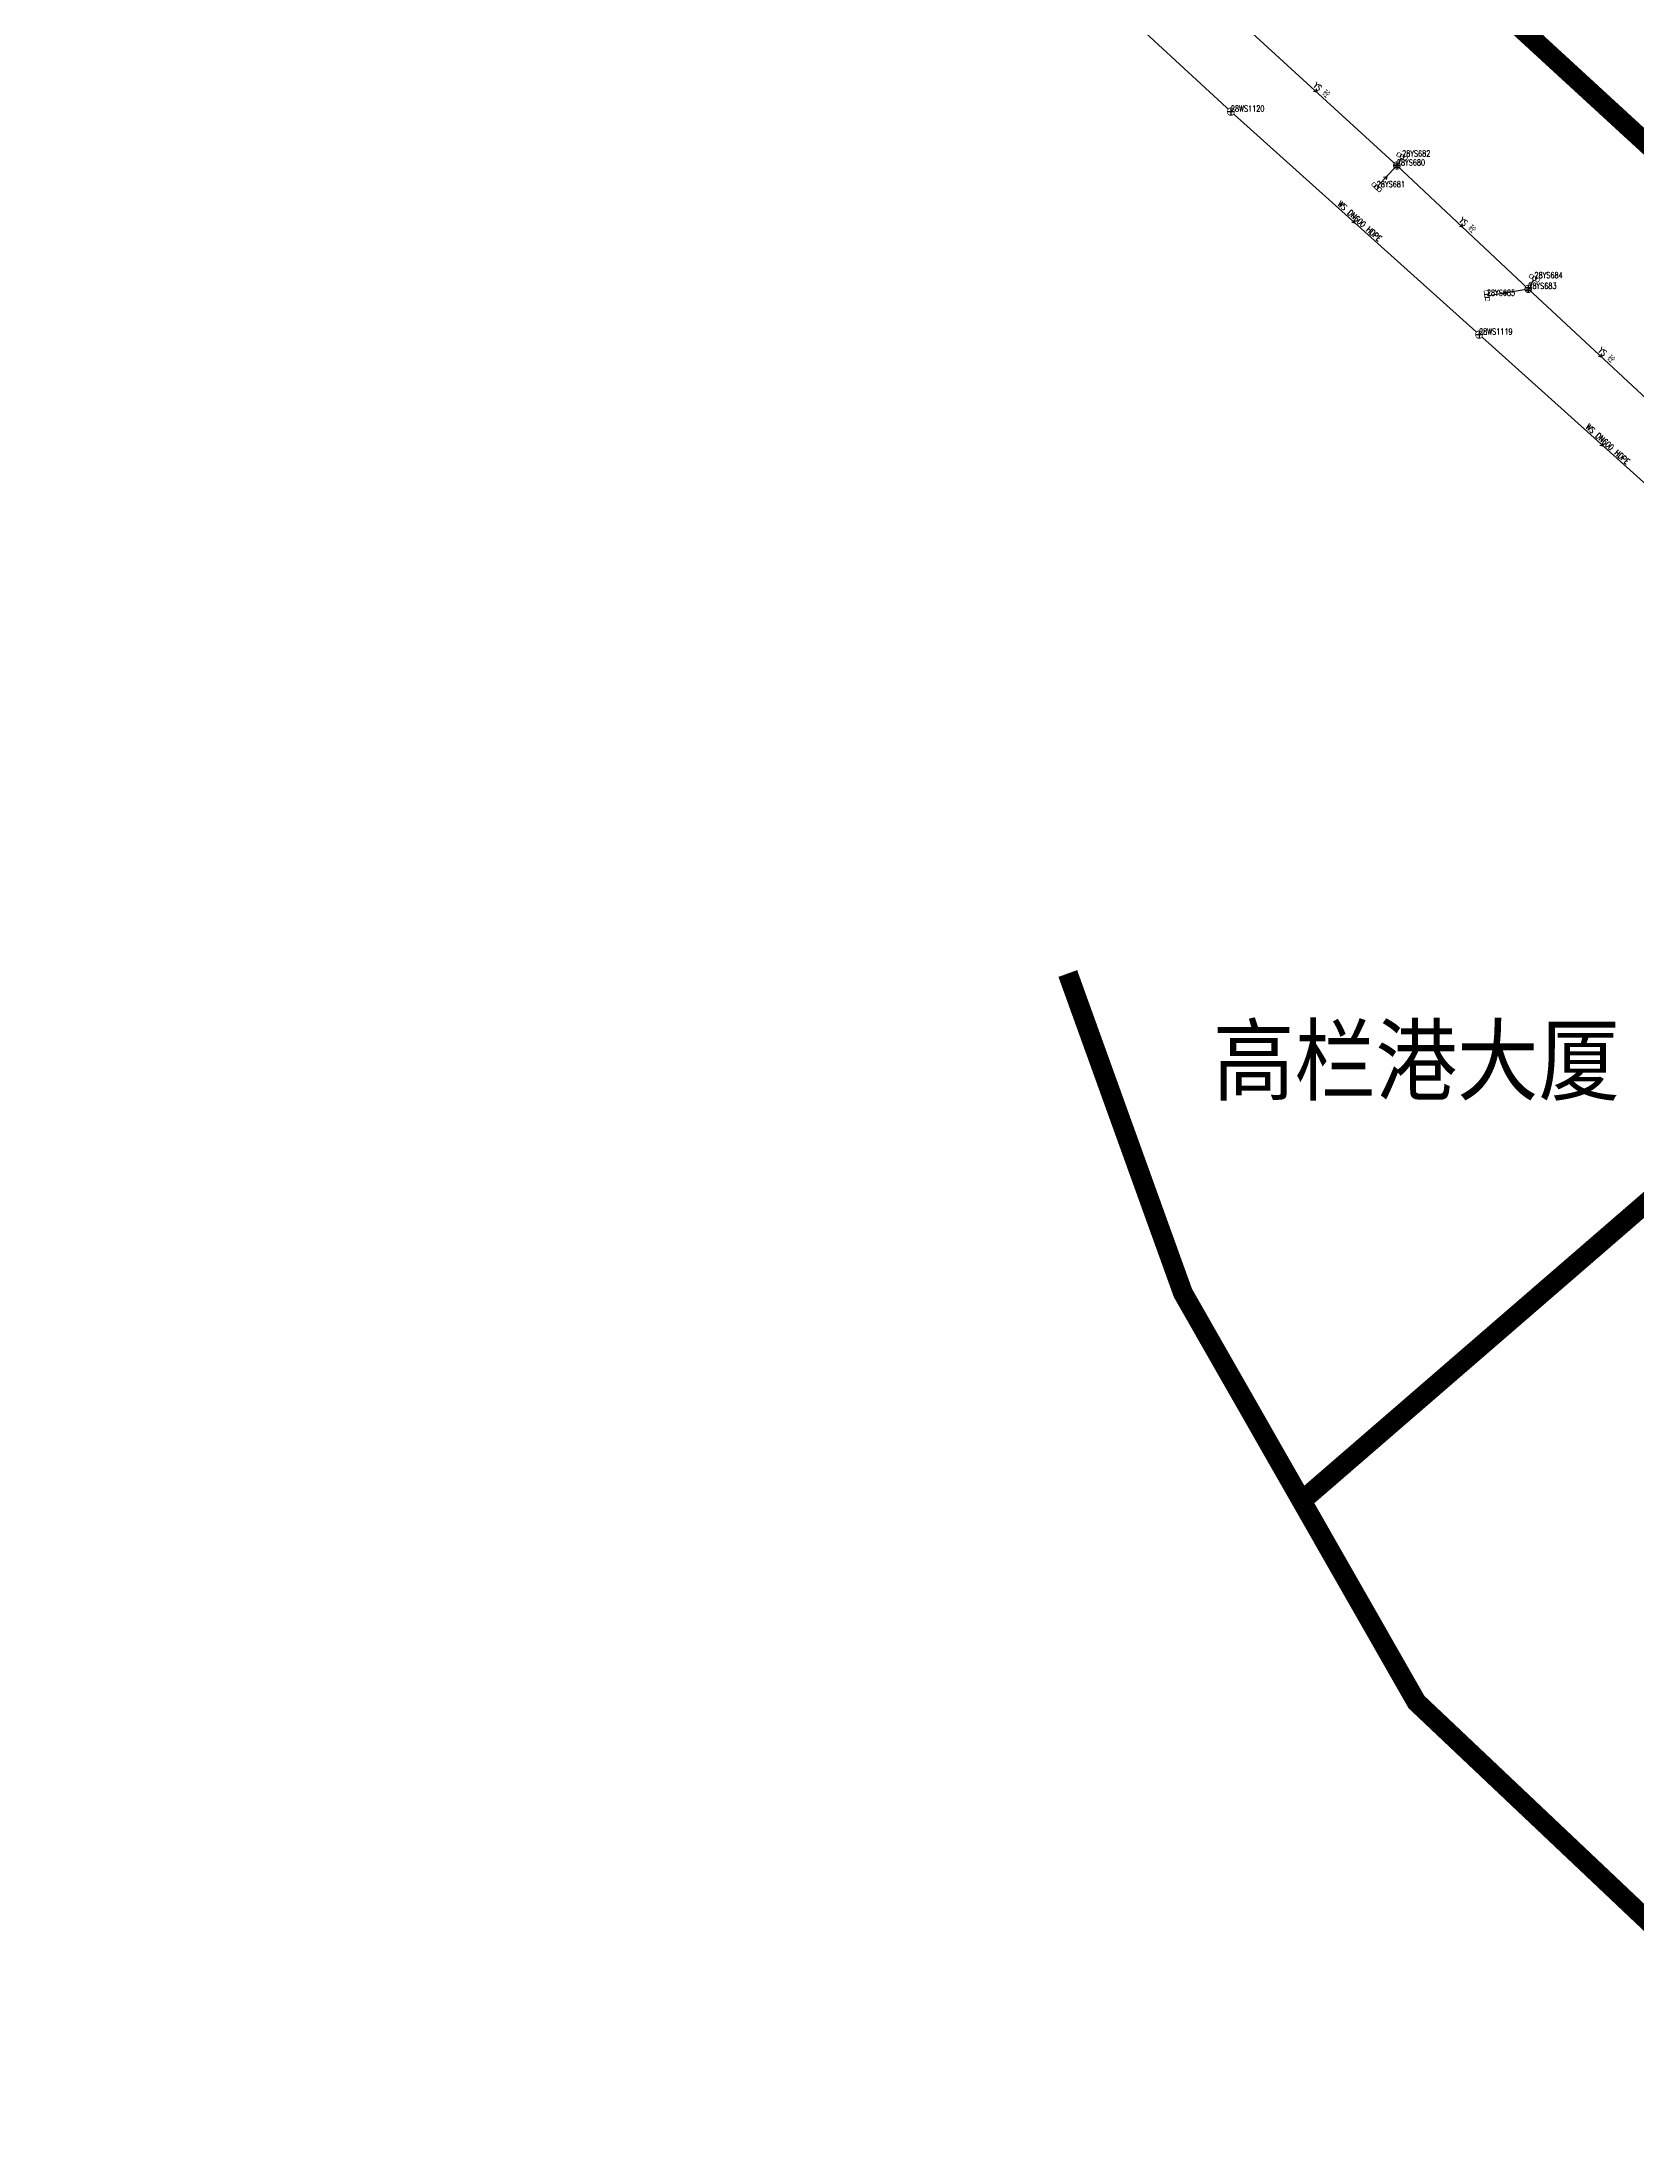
# Model space of a CAD drawing. Extents: x 78813 to 99477, y 2421021 to 2448125.
# Drawn here: x 84456.4 to 84697.1, y 2431387.5 to 2431704.4 of the extents above; entities that cross this region are included whole.
import ezdxf
from ezdxf.enums import TextEntityAlignment as Align

# ---------------------------------------------------------------- set-up
doc = ezdxf.new("R2010")
doc.units = 0
doc.set_wipeout_variables(frame=1)
doc.layers.get('0').update_dxf_attribs({"linetype": 'CONTINUOUS'})
for name, color, linetype in [('DX_WS', 16, 'CONTINUOUS'), ('DX_YS', 42, 'CONTINUOUS'), ('道路', 5, 'CONTINUOUS')]:
    doc.layers.add(name, color=color, linetype=linetype)
for name, color, linetype, true_color in [('WSLINE', 7, 'CONTINUOUS', 0x7f0000), ('YSANNEXE', 7, 'CONTINUOUS', 0xcc9900), ('YSLINE', 7, 'CONTINUOUS', 0xcc9900)]:
    doc.layers.add(name, color=color, linetype=linetype, true_color=true_color)
doc.styles.add('CcNameZT', font='txt.SHX', dxfattribs={"width": 0.8, "bigfont": 'HZTXT.SHX'})
doc.styles.get("Standard").update_dxf_attribs({"font": 'txt.shx', "bigfont": 'hztxt.shx'})
doc.styles.add('黑体', font='')
doc.styles.get('黑体').set_extended_font_data('SimHei')

# ---------------------------------------------------------------- blocks, each defined once
blk = doc.blocks.new('PS污水井')
blk.add_lwpolyline([(1, 0), (1, 0.07), (0.99, 0.14), (0.98, 0.21), (0.96, 0.28), (0.94, 0.34), (0.91, 0.41), (0.88, 0.47), (0.85, 0.53), (0.81, 0.59), (0.77, 0.64), (0.72, 0.69), (0.67, 0.74), (0.62, 0.79), (0.56, 0.83), (0.5, 0.87), (0.44, 0.9), (0.37, 0.93), (0.31, 0.95), (0.24, 0.97), (0.17, 0.98), (0.1, 0.99), (0.03, 1), (-0.03, 1), (-0.1, 0.99), (-0.17, 0.98), (-0.24, 0.97), (-0.31, 0.95), (-0.37, 0.93), (-0.44, 0.9), (-0.5, 0.87), (-0.56, 0.83), (-0.62, 0.79), (-0.67, 0.74), (-0.72, 0.69), (-0.77, 0.64), (-0.81, 0.59), (-0.85, 0.53), (-0.88, 0.47), (-0.91, 0.41), (-0.94, 0.34), (-0.96, 0.28), (-0.98, 0.21), (-0.99, 0.14), (-1, 0.07), (-1, 0), (-1, -0.07), (-0.99, -0.14), (-0.98, -0.21), (-0.96, -0.28), (-0.94, -0.34), (-0.91, -0.41), (-0.88, -0.47), (-0.85, -0.53), (-0.81, -0.59), (-0.77, -0.64), (-0.72, -0.69), (-0.67, -0.74), (-0.62, -0.79), (-0.56, -0.83), (-0.5, -0.87), (-0.44, -0.9), (-0.37, -0.93), (-0.31, -0.95), (-0.24, -0.97), (-0.17, -0.98), (-0.1, -0.99), (-0.03, -1), (0.03, -1), (0.1, -0.99), (0.17, -0.98), (0.24, -0.97), (0.31, -0.95), (0.37, -0.93), (0.44, -0.9), (0.5, -0.87), (0.56, -0.83), (0.62, -0.79), (0.67, -0.74), (0.72, -0.69), (0.77, -0.64), (0.81, -0.59), (0.85, -0.53), (0.88, -0.47), (0.91, -0.41), (0.94, -0.34), (0.96, -0.28), (0.98, -0.21), (0.99, -0.14), (1, 0)], close=True)
blk.add_wipeout([(1, 0), (1, 0.07), (0.99, 0.14), (0.98, 0.21), (0.96, 0.28), (0.94, 0.34), (0.91, 0.41), (0.88, 0.47), (0.85, 0.53), (0.81, 0.59), (0.77, 0.64), (0.72, 0.69), (0.67, 0.74), (0.62, 0.79), (0.56, 0.83), (0.5, 0.87), (0.44, 0.9), (0.37, 0.93), (0.31, 0.95), (0.24, 0.97), (0.17, 0.98), (0.1, 0.99), (0.03, 1), (-0.03, 1), (-0.1, 0.99), (-0.17, 0.98), (-0.24, 0.97), (-0.31, 0.95), (-0.37, 0.93), (-0.44, 0.9), (-0.5, 0.87), (-0.56, 0.83), (-0.62, 0.79), (-0.67, 0.74), (-0.72, 0.69), (-0.77, 0.64), (-0.81, 0.59), (-0.85, 0.53), (-0.88, 0.47), (-0.91, 0.41), (-0.94, 0.34), (-0.96, 0.28), (-0.98, 0.21), (-0.99, 0.14), (-1, 0.07), (-1, 0), (-1, -0.07), (-0.99, -0.14), (-0.98, -0.21), (-0.96, -0.28), (-0.94, -0.34), (-0.91, -0.41), (-0.88, -0.47), (-0.85, -0.53), (-0.81, -0.59), (-0.77, -0.64), (-0.72, -0.69), (-0.67, -0.74), (-0.62, -0.79), (-0.56, -0.83), (-0.5, -0.87), (-0.44, -0.9), (-0.37, -0.93), (-0.31, -0.95), (-0.24, -0.97), (-0.17, -0.98), (-0.1, -0.99), (-0.03, -1), (0.03, -1), (0.1, -0.99), (0.17, -0.98), (0.24, -0.97), (0.31, -0.95), (0.37, -0.93), (0.44, -0.9), (0.5, -0.87), (0.56, -0.83), (0.62, -0.79), (0.67, -0.74), (0.72, -0.69), (0.77, -0.64), (0.81, -0.59), (0.85, -0.53), (0.88, -0.47), (0.91, -0.41), (0.94, -0.34), (0.96, -0.28), (0.98, -0.21), (0.99, -0.14)])
for p, q in [((-1, 0), (0, 0)), ((0, 1), (0, 0)), ((0, 0), (0, -1)), ((0, 0), (1, 0))]:
    blk.add_line(p, q)
blk = doc.blocks.new('LX')
for p, q in [((-0.866, 0.5), (0, 0)), ((0, 0), (-0.866, -0.5))]:
    blk.add_line(p, q)
blk = doc.blocks.new('PS雨水井')
blk.add_lwpolyline([(1, 0), (1, 0.07), (0.99, 0.14), (0.98, 0.21), (0.96, 0.28), (0.94, 0.34), (0.91, 0.41), (0.88, 0.47), (0.85, 0.53), (0.81, 0.59), (0.77, 0.64), (0.72, 0.69), (0.67, 0.74), (0.62, 0.79), (0.56, 0.83), (0.5, 0.87), (0.44, 0.9), (0.37, 0.93), (0.31, 0.95), (0.24, 0.97), (0.17, 0.98), (0.1, 0.99), (0.03, 1), (-0.03, 1), (-0.1, 0.99), (-0.17, 0.98), (-0.24, 0.97), (-0.31, 0.95), (-0.37, 0.93), (-0.44, 0.9), (-0.5, 0.87), (-0.56, 0.83), (-0.62, 0.79), (-0.67, 0.74), (-0.72, 0.69), (-0.77, 0.64), (-0.81, 0.59), (-0.85, 0.53), (-0.88, 0.47), (-0.91, 0.41), (-0.94, 0.34), (-0.96, 0.28), (-0.98, 0.21), (-0.99, 0.14), (-1, 0.07), (-1, 0), (-1, -0.07), (-0.99, -0.14), (-0.98, -0.21), (-0.96, -0.28), (-0.94, -0.34), (-0.91, -0.41), (-0.88, -0.47), (-0.85, -0.53), (-0.81, -0.59), (-0.77, -0.64), (-0.72, -0.69), (-0.67, -0.74), (-0.62, -0.79), (-0.56, -0.83), (-0.5, -0.87), (-0.44, -0.9), (-0.37, -0.93), (-0.31, -0.95), (-0.24, -0.97), (-0.17, -0.98), (-0.1, -0.99), (-0.03, -1), (0.03, -1), (0.1, -0.99), (0.17, -0.98), (0.24, -0.97), (0.31, -0.95), (0.37, -0.93), (0.44, -0.9), (0.5, -0.87), (0.56, -0.83), (0.62, -0.79), (0.67, -0.74), (0.72, -0.69), (0.77, -0.64), (0.81, -0.59), (0.85, -0.53), (0.88, -0.47), (0.91, -0.41), (0.94, -0.34), (0.96, -0.28), (0.98, -0.21), (0.99, -0.14), (1, 0)], close=True)
blk.add_wipeout([(1, 0), (1, 0.07), (0.99, 0.14), (0.98, 0.21), (0.96, 0.28), (0.94, 0.34), (0.91, 0.41), (0.88, 0.47), (0.85, 0.53), (0.81, 0.59), (0.77, 0.64), (0.72, 0.69), (0.67, 0.74), (0.62, 0.79), (0.56, 0.83), (0.5, 0.87), (0.44, 0.9), (0.37, 0.93), (0.31, 0.95), (0.24, 0.97), (0.17, 0.98), (0.1, 0.99), (0.03, 1), (-0.03, 1), (-0.1, 0.99), (-0.17, 0.98), (-0.24, 0.97), (-0.31, 0.95), (-0.37, 0.93), (-0.44, 0.9), (-0.5, 0.87), (-0.56, 0.83), (-0.62, 0.79), (-0.67, 0.74), (-0.72, 0.69), (-0.77, 0.64), (-0.81, 0.59), (-0.85, 0.53), (-0.88, 0.47), (-0.91, 0.41), (-0.94, 0.34), (-0.96, 0.28), (-0.98, 0.21), (-0.99, 0.14), (-1, 0.07), (-1, 0), (-1, -0.07), (-0.99, -0.14), (-0.98, -0.21), (-0.96, -0.28), (-0.94, -0.34), (-0.91, -0.41), (-0.88, -0.47), (-0.85, -0.53), (-0.81, -0.59), (-0.77, -0.64), (-0.72, -0.69), (-0.67, -0.74), (-0.62, -0.79), (-0.56, -0.83), (-0.5, -0.87), (-0.44, -0.9), (-0.37, -0.93), (-0.31, -0.95), (-0.24, -0.97), (-0.17, -0.98), (-0.1, -0.99), (-0.03, -1), (0.03, -1), (0.1, -0.99), (0.17, -0.98), (0.24, -0.97), (0.31, -0.95), (0.37, -0.93), (0.44, -0.9), (0.5, -0.87), (0.56, -0.83), (0.62, -0.79), (0.67, -0.74), (0.72, -0.69), (0.77, -0.64), (0.81, -0.59), (0.85, -0.53), (0.88, -0.47), (0.91, -0.41), (0.94, -0.34), (0.96, -0.28), (0.98, -0.21), (0.99, -0.14)])
for p, q in [((-1, 0), (0, 0)), ((-0.88, 0.48), (0, 0.47)), ((0, 1), (0, 0)), ((0, 0.47), (0.88, 0.47)), ((0, 0), (0, -1)), ((0, 0), (1, 0)), ((-0.88, -0.48), (0, -0.48)), ((0, -0.48), (0.88, -0.48))]:
    blk.add_line(p, q)
blk = doc.blocks.new('PS雨篦')
blk.add_lwpolyline([(-1.5, 0.5), (0, 0.5), (1.5, 0.5), (1.5, -0.5), (0, -0.5), (-1.5, -0.5)], close=True)
blk.add_wipeout([(-1.5, 0.5), (0, 0.5), (1.5, 0.5), (1.5, -0.5), (0, -0.5), (-1.5, -0.5)])
for p, q in [((-0.51, -0.5), (-0.51, 0.5)), ((0.49, -0.5), (0.49, 0.5))]:
    blk.add_line(p, q)

msp = doc.modelspace()

# ---------------------------------------------------------------- linework, layer by layer
at = {"layer": 'WSLINE'}
for p, q in [((84572.18, 2431752.59), (84635.72, 2431693.87)), ((84635.72, 2431693.87), (84673.16, 2431660.22)), ((84673.16, 2431660.22), (84710.6, 2431626.56))]:
    msp.add_line(p, q, dxfattribs=at)
at = {"layer": 'YSLINE'}
for p, q in [((84661.55, 2431687.09), (84660.76, 2431685.74)), ((84657.72, 2431682.47), (84660.76, 2431685.74)), ((84660.76, 2431685.74), (84680.59, 2431667.12)), ((84681.52, 2431668.74), (84680.59, 2431667.12)), ((84674.34, 2431666.08), (84680.59, 2431667.12)), ((84680.59, 2431667.12), (84702.74, 2431646.51))]:
    msp.add_line(p, q, dxfattribs=at)
at = {"layer": '道路', "const_width": 3, "flags": 128}
for points in [[(84841.02, 2431557.77), (84725.01, 2431422.09), (84714.88, 2431416.31), (84700.4, 2431419.2), (84663.72, 2431453.91), (84628.49, 2431515.62), (84611.12, 2431563.83)], [(84789.2, 2431497.16), (84725.01, 2431552.26), (84646.4, 2431484.24)]]:
    msp.add_lwpolyline(points, dxfattribs=at)

# ---------------------------------------------------------------- block references
at = {"layer": 'DX_WS', "xscale": 0.4999999999871826, "yscale": 0.5, "zscale": 0.5, "rotation": 317.9915762995381}
for p in [(84654.44, 2431677.05), (84691.88, 2431643.39)]:
    msp.add_blockref('LX', p, dxfattribs=at)
at = {"layer": 'YSANNEXE', "yscale": 0.5, "zscale": 0.5}
for p, xscale, rotation in [((84648.68, 2431696.81), 0.4999999999256761, 317.4186185119841), ((84670.68, 2431676.43), 0.5000000000878982, 316.8456606964688), ((84677.46, 2431666.6), 0.5000000000239692, 9.167324734276862), ((84691.66, 2431656.81), 0.5000000000878982, 316.8456606964688)]:
    msp.add_blockref('LX', p, dxfattribs=dict(at, xscale=xscale, rotation=rotation))

# ---------------------------------------------------------------- texts
at = {"color": 1, "ltscale": 100, "style": '黑体', "width": 0.9}
msp.add_text('高栏港大厦', height=10, dxfattribs=at).set_placement((84633.02, 2431550.74), align=Align.MIDDLE_LEFT)
at = {"layer": 'DX_WS', "style": 'CcNameZT', "width": 0.8}
for rotation, p in [(318.0518, (84654.61, 2431677.23, 2.3)), (318.0416, (84692.04, 2431643.58, 2.33))]:
    msp.add_text(' WS DN600 HDPE', height=0.9, rotation=rotation, dxfattribs=at).set_placement(p, align=Align.CENTER)
at = {"layer": 'DX_YS', "style": 'CcNameZT', "width": 0.8}
for rotation, p in [(317.5125, (84648.85, 2431696.99, 2.24)), (316.7892, (84670.85, 2431676.61, 2.29)), (317.0668, (84691.83, 2431657, 2.27))]:
    msp.add_text(' YS 砼', height=0.9, rotation=rotation, dxfattribs=at).set_placement(p, align=Align.CENTER)

# ---------------------------------------------------------------- next in the draw order: block references
at = {"layer": 'DX_WS', "xscale": 0.5, "yscale": 0.5, "zscale": 0.5}
for p in [(84635.72, 2431693.87, 2.3), (84673.16, 2431660.22, 2.33)]:
    msp.add_blockref('PS污水井', p, dxfattribs=at)
at = {"layer": 'DX_YS', "yscale": 0.5, "zscale": 0.5}
for p, xscale, rotation in [((84657.72, 2431682.47, 4.71), 0.5000000001214383, 317.0949210564509), ((84674.34, 2431666.08, 4.96), 0.5000000001799786, 279.4533967026218)]:
    msp.add_blockref('PS雨篦', p, dxfattribs=dict(at, xscale=xscale, rotation=rotation))
at = {"layer": 'DX_YS', "xscale": 0.5, "yscale": 0.5, "zscale": 0.5}
msp.add_blockref('PS雨水井', (84680.59, 2431667.12, 2.27), dxfattribs=at)

# ---------------------------------------------------------------- next in the draw order: linework, layer by layer
at = {"layer": 'YSLINE'}
msp.add_line((84636.59, 2431707.88), (84660.76, 2431685.74), dxfattribs=at)

# ---------------------------------------------------------------- next in the draw order: block references
at = {"layer": 'DX_YS', "xscale": 0.5000000000327701, "yscale": 0.5, "zscale": 0.5, "rotation": 150.1375462673528}
msp.add_blockref('PS雨篦', (84681.52, 2431668.74, 4.55), dxfattribs=at)

# ---------------------------------------------------------------- next in the draw order: texts
at = {"layer": 'DX_WS', "style": 'CcNameZT', "width": 0.8}
for s, p in [('28WS1120', (84635.72, 2431693.87, 2.3)), ('28WS1119', (84673.16, 2431660.22, 2.33))]:
    msp.add_text(s, height=0.9, dxfattribs=at).set_placement(p)
at = {"layer": 'DX_YS', "width": 0.8}
for s, p in [('28YS681', (84657.72, 2431682.47, 4.71)), ('28YS685', (84674.34, 2431666.08, 4.96))]:
    msp.add_text(s, height=0.9, dxfattribs=at).set_placement(p)

# ---------------------------------------------------------------- next in the draw order: block references
at = {"layer": 'DX_YS', "xscale": 0.5, "yscale": 0.5, "zscale": 0.5}
msp.add_blockref('PS雨水井', (84660.76, 2431685.74, 2.29), dxfattribs=at)

# ---------------------------------------------------------------- next in the draw order: texts
at = {"layer": 'DX_YS', "width": 0.8}
for s, p in [('28YS683', (84680.59, 2431667.12, 2.27)), ('28YS684', (84681.52, 2431668.74, 4.55))]:
    msp.add_text(s, height=0.9, dxfattribs=at).set_placement(p)

# ---------------------------------------------------------------- next in the draw order: block references
at = {"layer": 'DX_YS', "xscale": 0.5000000000900334, "yscale": 0.5, "zscale": 0.5, "rotation": 149.55864462694}
msp.add_blockref('PS雨篦', (84661.55, 2431687.09, 4.67), dxfattribs=at)
at = {"layer": 'YSANNEXE', "xscale": 0.5000000000658894, "yscale": 0.5, "zscale": 0.5, "rotation": 46.98253920664027}
msp.add_blockref('LX', (84659.24, 2431684.1), dxfattribs=at)

# ---------------------------------------------------------------- next in the draw order: linework, layer by layer
at = {"layer": '道路', "const_width": 3, "flags": 128}
msp.add_lwpolyline([(83418.46, 2432865.07), (84960.96, 2431447.82), (86043.08, 2430511), (88488.76, 2428368.31)], dxfattribs=at)

# ---------------------------------------------------------------- next in the draw order: texts
at = {"layer": 'DX_YS', "width": 0.8}
for s, p in [('28YS682', (84661.55, 2431687.09, 4.67)), ('28YS680', (84660.76, 2431685.74, 2.29))]:
    msp.add_text(s, height=0.9, dxfattribs=at).set_placement(p)

doc.saveas('drawing.dxf')
